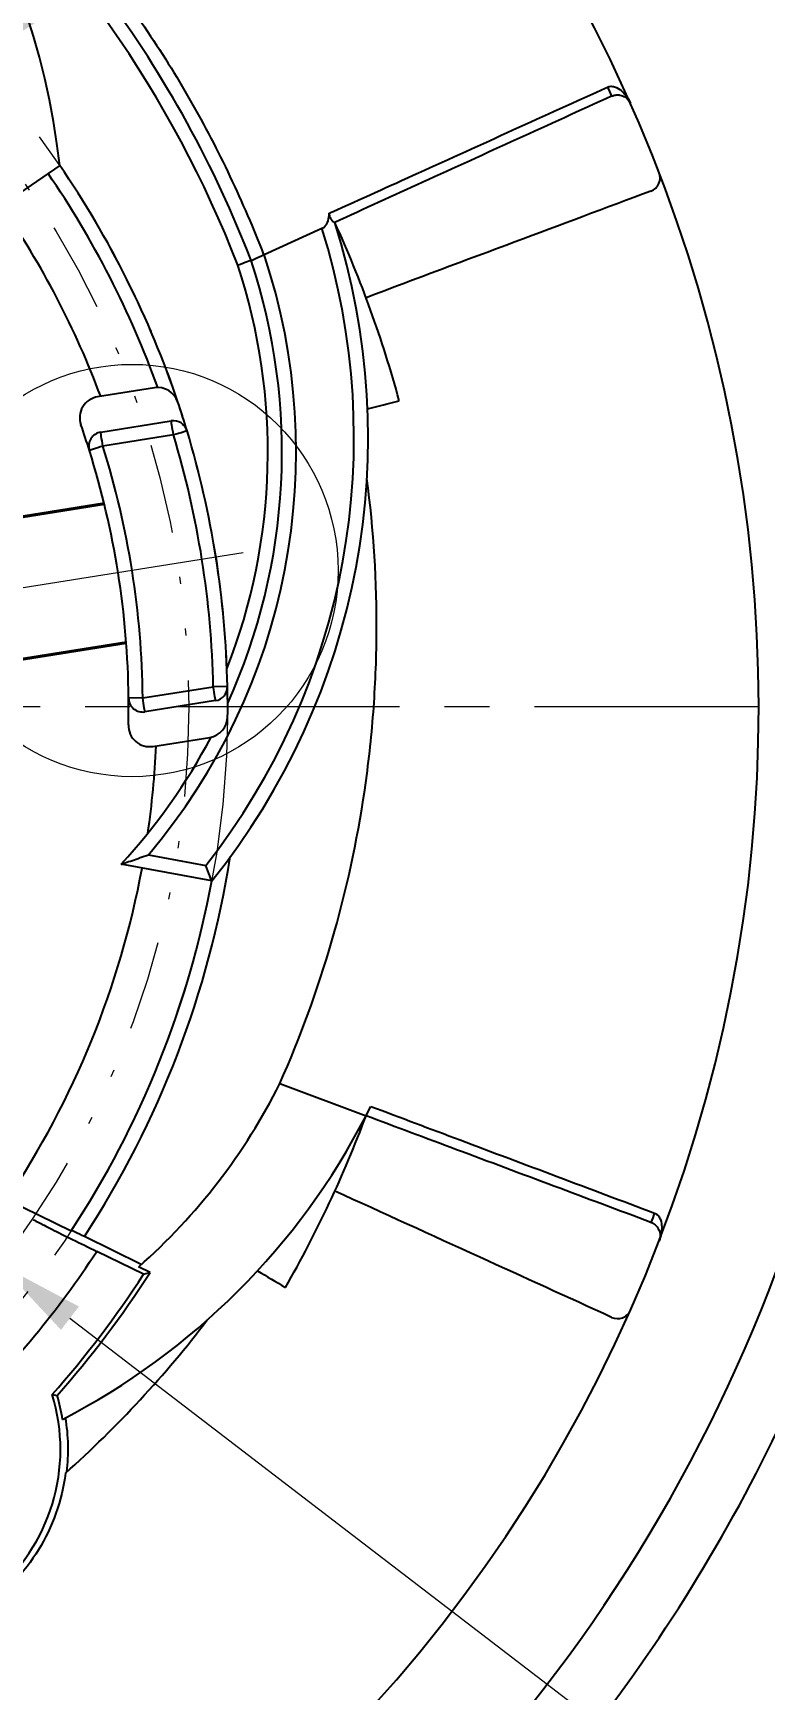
# Model space of a CAD drawing. Header units: millimetres. Extents: x 2517 to 6633, y 792 to 3241.
# Drawn here: x 3369.64 to 3379.98, y 991.24 to 1014.65 of the extents above; entities that cross this region are included whole.
import ezdxf

# ---------------------------------------------------------------- set-up
doc = ezdxf.new("R2010")
doc.units = ezdxf.units.MM
doc.linetypes.add('CENTER', pattern=[50.8, 31.75, -6.35, 6.35, -6.35])
doc.linetypes.add('DIVIDE', pattern=[31.75, 12.7, -6.35, 0, -6.35, 0, -6.35])
for name, color, linetype, lineweight in [('中心线', 1, 'CENTER', 9), ('双点划线', 5, 'DIVIDE', 9), ('实线', 7, 'Continuous', 25), ('尺寸标注', 2, 'Continuous', 9)]:
    doc.layers.add(name, color=color, linetype=linetype, lineweight=lineweight)
doc.styles.add('st', font='txt.shx')
doc.dimstyles.new('st', dxfattribs={"dimscale": 0.5, "dimtxt": 2.5, "dimasz": 2.5, "dimexe": 1.25, "dimexo": 0, "dimtad": 1, "dimtoh": 1, "dimdsep": 46, "dimtxsty": 'st', "dimcen": 0, "dimclrd": 256, "dimclre": 256, "dimclrt": 3, "dimadec": 3, "dimazin": 2, "dimtfac": 1, "dimtmove": 0, "dimatfit": 1, "dimfxl": 1, "dimlwd": -1, "dimlwe": -1, "dimarcsym": 0})

# ---------------------------------------------------------------- blocks, each defined once
blk = doc.blocks.new('*D309')
at = {"layer": 'Defpoints', "color": 0, "ltscale": 0.1, "transparency": 16777216}
for p in [(3368.84, 1014.252), (3348.937, 996.008)]:
    blk.add_point(p, dxfattribs=at)
at = {"layer": '尺寸标注', "ltscale": 0.1, "transparency": 16777216}
for p, q in [((3369.762, 1015.097), (3378.157, 1022.793)), ((3378.157, 1022.793), (3381.803, 1022.793)), ((3348.937, 996.008), (3368.84, 1014.252)), ((3348.016, 995.163), (3347.094, 994.318))]:
    blk.add_line(p, q, dxfattribs=at)
for points in [[(3369.621, 1015.25), (3369.903, 1014.943), (3368.84, 1014.252)], [(3347.875, 995.317), (3348.156, 995.01), (3348.937, 996.008)]]:
    blk.add_solid(points, dxfattribs=at)
at = {"layer": '尺寸标注', "color": 3, "ltscale": 0.1, "transparency": 16777216, "insert": (3380.136, 1023.73), "char_height": 1.25, "attachment_point": 5, "style": 'st'}
blk.add_mtext('∅27', dxfattribs=at)
blk = doc.blocks.new('*D315')
at = {"layer": 'Defpoints', "color": 0, "ltscale": 0.1, "transparency": 16777216}
for p in [(3358.889, 1005.13), (3369.565, 984.083)]:
    blk.add_point(p, dxfattribs=at)
at = {"layer": '尺寸标注', "ltscale": 0.1, "transparency": 16777216}
for p, q in [((3358.889, 1005.13), (3369.565, 984.083)), ((3370.13, 982.968), (3371.757, 979.761)), ((3371.757, 979.761), (3377.069, 979.761))]:
    blk.add_line(p, q, dxfattribs=at)
blk.add_solid([(3370.316, 983.062), (3369.944, 982.874), (3369.565, 984.083)], dxfattribs=at)
at = {"layer": '尺寸标注', "color": 3, "ltscale": 0.1, "transparency": 16777216, "insert": (3374.569, 980.699), "char_height": 1.25, "attachment_point": 5, "style": 'st'}
blk.add_mtext('R23.6', dxfattribs=at)
blk = doc.blocks.new('*D316')
at = {"layer": 'Defpoints', "color": 0, "ltscale": 0.1, "transparency": 16777216}
for p in [(3358.889, 1005.13), (3365.231, 983.334)]:
    blk.add_point(p, dxfattribs=at)
at = {"layer": '尺寸标注', "ltscale": 0.1, "transparency": 16777216}
for p, q in [((3358.889, 1005.13), (3365.231, 983.334)), ((3365.58, 982.134), (3367.349, 976.054)), ((3367.349, 976.054), (3372.661, 976.054))]:
    blk.add_line(p, q, dxfattribs=at)
blk.add_solid([(3365.78, 982.192), (3365.38, 982.075), (3365.231, 983.334)], dxfattribs=at)
at = {"layer": '尺寸标注', "color": 3, "ltscale": 0.1, "transparency": 16777216, "insert": (3370.161, 976.991), "char_height": 1.25, "attachment_point": 5, "style": 'st'}
blk.add_mtext('R22.7', dxfattribs=at)
blk = doc.blocks.new('*D414')
at = {"layer": 'Defpoints', "color": 0, "ltscale": 0.1, "transparency": 16777216}
for p in [(3348.61, 1013.007), (3369.168, 997.253)]:
    blk.add_point(p, dxfattribs=at)
at = {"layer": '尺寸标注', "ltscale": 0.1, "transparency": 16777216}
for p, q in [((3347.618, 1013.767), (3346.626, 1014.528)), ((3348.61, 1013.007), (3369.168, 997.253)), ((3370.16, 996.493), (3379.494, 989.34)), ((3379.494, 989.34), (3386.81, 989.34))]:
    blk.add_line(p, q, dxfattribs=at)
for points in [[(3347.744, 1013.933), (3347.491, 1013.602), (3348.61, 1013.007)], [(3370.286, 996.658), (3370.033, 996.327), (3369.168, 997.253)]]:
    blk.add_solid(points, dxfattribs=at)
at = {"layer": '尺寸标注', "color": 3, "ltscale": 0.1, "transparency": 16777216, "insert": (3383.308, 990.688), "char_height": 1.25, "attachment_point": 5, "style": 'st'}
blk.add_mtext('%%c26{}{\\H0.71x;\\C3;\\S+0.03^  0;}', dxfattribs=at)

msp = doc.modelspace()

# ---------------------------------------------------------------- linework, layer by layer
at = {"layer": '中心线', "ltscale": 0.1}
for p, q in [((3372.608, 1007.3029), (3341.4506, 1002.3681)), ((3384.9778, 1005.13), (3326.5746, 1005.13))]:
    msp.add_line(p, q, dxfattribs=at)
msp.add_circle((3358.8888, 1005.13), 13.5, dxfattribs=at)
at = {"layer": '双点划线', "ltscale": 0.1}
msp.add_circle((3358.8888, 1005.13), 12.95, dxfattribs=at)
at = {"layer": '实线'}
for p, q in [((3370.0145, 1012.7765), (3368.9431, 1012.0402)), ((3372.9032, 1011.5168), (3373.7198, 1011.8889)), ((3371.3528, 1009.6353), (3370.5507, 1009.5083)), ((3370.5937, 1009.0088), (3371.5913, 1009.1668)), ((3371.6226, 1008.9693), (3370.625, 1008.8113)), ((3370.6425, 1008.0041), (3368.0632, 1007.5956)), ((3370.6466, 1007.9871), (3368.0678, 1007.5786)), ((3370.9543, 1006.0427), (3368.5517, 1005.6622)), ((3368.5747, 1005.6517), (3370.9553, 1006.0287)), ((3371.1881, 1005.2556), (3372.1857, 1005.4136)), ((3372.3857, 1005.4179), (3372.1857, 1005.4136)), ((3371.1881, 1005.2556), (3370.9881, 1005.2536)), ((3372.217, 1005.2161), (3371.2194, 1005.0581)), ((3371.3329, 1004.5698), (3372.135, 1004.6968)), ((3372.1627, 1002.6698), (3370.8845, 1002.9067)), ((3371.2681, 1003.039), (3372.081, 1002.8884)), ((3373.1262, 999.8069), (3374.3438, 999.3516)), ((3369.2703, 998.1678), (3370.177, 997.7256)), ((3371.1681, 997.2519), (3370.363, 997.6446)), ((3371.2005, 997.1147), (3370.5411, 997.4363)), ((3371.2918, 997.1401), (3371.1306, 997.2187))]:
    msp.add_line(p, q, dxfattribs=at)
at = {"layer": '实线', "flags": 128}
for points in [[(3378.3706, 1012.414), (3378.3706, 1012.414)], [(3371.6226, 1008.9693), (3371.6165, 1009.0078), (3371.6106, 1009.0449), (3371.6052, 1009.079), (3371.6004, 1009.109), (3371.5966, 1009.1335), (3371.5937, 1009.1518), (3371.5919, 1009.163), (3371.5913, 1009.1668)], [(3370.625, 1008.8113), (3370.6188, 1008.8498), (3370.613, 1008.8869), (3370.6076, 1008.921), (3370.6028, 1008.951), (3370.5989, 1008.9755), (3370.596, 1008.9938), (3370.5943, 1009.005), (3370.5937, 1009.0088)], [(3371.8141, 1009.027), (3371.8104, 1009.0259), (3371.7995, 1009.0226), (3371.7818, 1009.0173), (3371.758, 1009.0101), (3371.729, 1009.0014), (3371.6958, 1008.9914), (3371.6599, 1008.9806), (3371.6226, 1008.9693)], [(3370.625, 1008.8113), (3370.5877, 1008.7996), (3370.5519, 1008.7884), (3370.5189, 1008.778), (3370.49, 1008.769), (3370.4663, 1008.7615), (3370.4486, 1008.756), (3370.4378, 1008.7526), (3370.4341, 1008.7514)], [(3372.217, 1005.2161), (3372.2164, 1005.2199), (3372.2146, 1005.2311), (3372.2117, 1005.2494), (3372.2079, 1005.2739), (3372.2031, 1005.3039), (3372.1977, 1005.338), (3372.1918, 1005.3751), (3372.1857, 1005.4136)], [(3371.2194, 1005.0581), (3371.2188, 1005.0619), (3371.217, 1005.0731), (3371.2141, 1005.0914), (3371.2102, 1005.1159), (3371.2055, 1005.1459), (3371.2001, 1005.18), (3371.1942, 1005.2171), (3371.1881, 1005.2556)], [(3371.2005, 997.1147), (3371.2322, 997.1235), (3371.2918, 997.1401)], [(3377.8151, 996.5048), (3377.8151, 996.5048)], [(3369.9088, 995.415), (3369.9332, 995.4097), (3369.979, 995.3997)]]:
    msp.add_lwpolyline(points, dxfattribs=at)
at = {"layer": '实线'}
for centre, radius, start, end in [((3358.8888, 1005.13), 21, 71.98834, 66.01166), ((3360.0722, 1011.7033), 10, 6.16078, 62.64538), ((3358.8888, 1005.13), 23.6, 22.15701, 35.84299), ((3357.8433, 1005.6928), 15.746, 21.11776, 49.10218), ((3392.6924, 1020.6404), 16.3933, 204.34106, 204.83442), ((3389.5704, 1019.198), 12.954, 204.22006, 204.84442), ((3358.8888, 1005.13), 13.3, 19.81717, 34.5), ((3358.8888, 1005.13), 13.5, 18.59407, 34.5), ((3378.3006, 1012.6013), 0.2, 290.5, 21.05093), ((3358.8888, 1005.13), 12.5, 20.53696, 34.5), ((3364.3736, 1008.9412), 10, 321.16078, 17.64538), ((3358.8888, 1005.13), 16.5, 15.19016, 24.5), ((3364.3736, 1008.9412), 9.8, 321.85641, 17.5048), ((3364.5561, 1008.7301), 8.8, 319.7059, 18.46147), ((3364.5561, 1008.7301), 8.4, 338.62042, 18.28749), ((3364.5561, 1008.7301), 8.6, 335.6115, 18.32049), ((3371.3997, 1009.339), 0.3, 18.59407, 99), ((3370.5976, 1009.2119), 0.3, 99, 199.21948), ((3358.8888, 1005.13), 13.5, 16.77819, 18.59407), ((3371.6226, 1008.9693), 0.2, 16.77819, 99), ((3358.8888, 1005.13), 12.1, 17.41497, 19.21948), ((3370.625, 1008.8113), 0.2, 99, 197.41497), ((3358.8888, 1005.13), 13.3, 1.22181, 16.77819), ((3358.8888, 1005.13), 13.5, 1.22181, 16.77819), ((3358.8888, 1005.13), 12.1, 0.58503, 17.41497), ((3358.8888, 1005.13), 12.3, 0.58503, 17.41497), ((3372.1857, 1005.4136), 0.2, 279, 1.22181), ((3358.8888, 1005.13), 13.5, 359.40593, 1.22181), ((3358.8888, 1005.13), 12.1, 358.78052, 0.58503), ((3371.1881, 1005.2556), 0.2, 180.58503, 279), ((3372.088, 1004.9932), 0.3, 279, 359.40593), ((3364.5561, 1008.7301), 8.6, 317.37989, 332.05845), ((3371.2859, 1004.8661), 0.3, 178.78052, 279), ((3358.8888, 1005.13), 12.5, 351.78509, 357.46304), ((3358.8888, 1005.13), 12.5, 326.15283, 349.5), ((3358.8888, 1005.13), 13.7, 326.88073, 351.09056), ((3358.8888, 1005.13), 13.5, 326.73737, 349.5), ((3365.4418, 1003.6683), 8.6, 311.41393, 333.32049), ((3365.4621, 1003.9466), 10, 297.33977, 332.64538), ((3358.8888, 1005.13), 16.5, 330.19016, 339.5), ((3393.5238, 992.2822), 16.1423, 159.33696, 159.838), ((3390.4703, 993.4053), 12.8885, 159.21868, 159.8462), ((3358.8888, 1005.13), 22.7, 317.03269, 340.96731), ((3358.8888, 1005.13), 23.6, 315.87237, 342.12763), ((3358.8888, 1005.13), 13.9631, 314.39068, 326.56438), ((3358.8888, 1005.13), 14.6909, 318.60122, 326.93467), ((3358.8888, 1005.13), 14.7537, 318.73692, 327.21071), ((3377.898, 996.6868), 0.2, 245.5, 336.05093), ((3367.3846, 994.6385), 2.6409, 240.90239, 17.09761), ((3367.3846, 994.6385), 2.7037, 9.04435, 16.35), ((3367.3846, 994.6385), 2.75, 353.35713, 9.36528)]:
    msp.add_arc(centre, radius, start, end, dxfattribs=at)
for points, knots in [([(3366.8701, 1019.0725), (3367.5511, 1018.6131), (3368.1965, 1018.1022), (3369.1029, 1017.2641), (3369.3947, 1016.9729), (3369.9565, 1016.3673), (3370.2271, 1016.0522), (3370.9992, 1015.0795), (3371.4581, 1014.399), (3372.0616, 1013.3415), (3372.2486, 1012.9829), (3372.5077, 1012.4374), (3372.5906, 1012.2542), (3372.749, 1011.8857), (3372.8253, 1011.6987), (3372.8967, 1011.5138)], [0, 0, 0, 0, 0.25, 0.25, 0.375, 0.375, 0.5, 0.5, 0.75, 0.75, 0.875, 0.875, 0.9375, 0.9375, 1, 1, 1, 1]), ([(3372.7202, 1011.4334), (3372.2077, 1012.7615), (3371.5108, 1014.0373), (3370.4151, 1015.5092), (3370.1841, 1015.798), (3369.7041, 1016.3574), (3369.4548, 1016.6282), (3368.6806, 1017.4133), (3368.1292, 1017.9), (3367.5463, 1018.3469)], [0, 0, 0, 0, 0.5, 0.5, 0.625, 0.625, 0.75, 0.75, 1, 1, 1, 1]), ([(3373.8245, 1012.1007), (3373.8352, 1012.1055), (3373.8459, 1012.1103), (3373.8565, 1012.1152), (3374.266, 1012.3007), (3374.6755, 1012.4863), (3375.0849, 1012.6719), (3375.9755, 1013.0756), (3376.8659, 1013.4795), (3377.7563, 1013.8836)], [-0.0000351814, -0.0000351814, -0.0000351814, -0.0000351814, 0, 0, 0, 0.0013486886, 0.0013486886, 0.0013486886, 0.0042820691, 0.0042820691, 0.0042820691, 0.0042820691]), ([(3377.7567, 1013.8838), (3377.7793, 1013.8939), (3377.8037, 1013.8958), (3377.8458, 1013.8911), (3377.8647, 1013.8849), (3377.9161, 1013.8619), (3377.9442, 1013.8404), (3378.0182, 1013.77), (3378.0541, 1013.7145), (3378.0808, 1013.6544)], [0, 0, 0, 0, 0.125, 0.125, 0.25, 0.25, 0.5, 0.5, 1, 1, 1, 1]), ([(3377.8151, 1013.7552), (3376.9254, 1013.3498), (3376.0356, 1012.9443), (3375.1459, 1012.5388), (3374.7317, 1012.35), (3374.3174, 1012.1612), (3373.9031, 1011.9725), (3373.9026, 1011.9722), (3373.9021, 1011.972), (3373.9016, 1011.9717)], [0, 0, 0, 0, 0.0029332693, 0.0029332693, 0.0029332693, 0.0042990612, 0.0042990612, 0.0042990612, 0.00430078, 0.00430078, 0.00430078, 0.00430078]), ([(3377.8153, 1013.7553), (3377.8379, 1013.7656), (3377.8608, 1013.7707), (3377.8991, 1013.7742), (3377.9158, 1013.773), (3377.9598, 1013.7658), (3377.9825, 1013.7559), (3378.0403, 1013.7209), (3378.0651, 1013.6898), (3378.0808, 1013.6544)], [0, 0, 0, 0, 0.125, 0.125, 0.25, 0.25, 0.5, 0.5, 1, 1, 1, 1]), ([(3378.3706, 1012.414), (3377.7309, 1012.1748), (3377.0912, 1011.9356), (3376.4515, 1011.6964), (3375.7489, 1011.4338), (3375.0464, 1011.1711), (3374.3438, 1010.9084)], [0.0002009624, 0.0002009624, 0.0002009624, 0.0002009624, 0.0022498948, 0.0022498948, 0.0022498948, 0.0045000334, 0.0045000334, 0.0045000334, 0.0045000334]), ([(3373.7461, 1011.9009), (3373.7775, 1011.9255), (3373.7954, 1011.9601), (3373.8185, 1012.0296), (3373.8234, 1012.0652), (3373.8245, 1012.1007)], [0, 0, 0, 0, 0.5, 0.5, 1, 1, 1, 1]), ([(3373.8245, 1012.1007), (3373.8242, 1012.0913), (3373.8246, 1012.0812), (3373.8262, 1012.071), (3373.8277, 1012.0608), (3373.8306, 1012.0502), (3373.8347, 1012.0405), (3373.8382, 1012.032), (3373.8427, 1012.024), (3373.8475, 1012.0169), (3373.8524, 1012.0099), (3373.8577, 1012.0036), (3373.8629, 1011.9982), (3373.8691, 1011.9919), (3373.8752, 1011.9866), (3373.8806, 1011.9825), (3373.8866, 1011.9778), (3373.8919, 1011.9746), (3373.8957, 1011.9729), (3373.8985, 1011.9717), (3373.9005, 1011.9713), (3373.9016, 1011.9717)], [0, 0, 0, 0, 0.00003153546, 0.00003153546, 0.00003153546, 0.0000634522, 0.0000634522, 0.0000634522, 0.00009101082, 0.00009101082, 0.00009101082, 0.00011843127, 0.00011843127, 0.00011843127, 0.00015077474, 0.00015077474, 0.00015077474, 0.00018730735, 0.00018730735, 0.00018730735, 0.00021398778, 0.00021398778, 0.00021398778, 0.00021398778]), ([(3372.7202, 1011.4334), (3372.7202, 1011.4334), (3372.7401, 1011.4425), (3372.8077, 1011.4732), (3372.855, 1011.4948), (3372.9032, 1011.5168)], [0, 0, 0, 0, 0.5, 0.5, 1, 1, 1, 1]), ([(3372.7202, 1011.4334), (3372.7202, 1011.4334), (3372.6998, 1011.426), (3372.6303, 1011.4012), (3372.5809, 1011.3835), (3372.5318, 1011.3659)], [0, 0, 0, 0, 0.5, 0.5, 1, 1, 1, 1]), ([(3373.1262, 999.8069), (3373.7024, 1001.1072), (3374.1117, 1002.5013), (3374.3779, 1004.316), (3374.4189, 1004.6835), (3374.4752, 1005.419), (3374.4905, 1005.7871), (3374.4983, 1006.8905), (3374.4525, 1007.6251), (3374.3563, 1008.3539)], [0, 0, 0, 0, 0.5, 0.5, 0.625, 0.625, 0.75, 0.75, 1, 1, 1, 1]), ([(3370.8845, 1002.9067), (3370.8845, 1002.9067), (3370.9104, 1002.9154), (3370.9706, 1002.9357), (3371.0059, 1002.9476), (3371.1145, 1002.9849), (3371.1911, 1003.0116), (3371.2681, 1003.039)], [0, 0, 0, 0, 0.25, 0.25, 0.5, 0.5, 1, 1, 1, 1]), ([(3372.1627, 1002.6698), (3372.1627, 1002.6698), (3372.1522, 1002.6982), (3372.1211, 1002.7816), (3372.1009, 1002.8355), (3372.081, 1002.8884)], [0, 0, 0, 0, 0.5, 0.5, 1, 1, 1, 1]), ([(3378.3706, 997.846), (3377.4548, 998.1885), (3376.539, 998.5309), (3375.6231, 998.8733), (3375.1967, 999.0327), (3374.7703, 999.1922), (3374.3438, 999.3516)], [0, 0, 0, 0, 0.0029332693, 0.0029332693, 0.0029332693, 0.0042990612, 0.0042990612, 0.0042990612, 0.0042990612]), ([(3374.4118, 999.4855), (3374.8326, 999.3271), (3375.2533, 999.1688), (3375.6741, 999.0105), (3376.5893, 998.6663), (3377.5046, 998.3222), (3378.4199, 997.9783)], [0, 0, 0, 0, 0.0013486886, 0.0013486886, 0.0013486886, 0.0042820691, 0.0042820691, 0.0042820691, 0.0042820691]), ([(3377.8151, 996.5048), (3377.1936, 996.788), (3376.5721, 997.0712), (3375.9506, 997.3545), (3375.2681, 997.6655), (3374.5856, 997.9765), (3373.9031, 998.2876)], [0.0002009624, 0.0002009624, 0.0002009624, 0.0002009624, 0.0022498948, 0.0022498948, 0.0022498948, 0.0045000334, 0.0045000334, 0.0045000334, 0.0045000334]), ([(3378.4203, 997.9782), (3378.4434, 997.9693), (3378.462, 997.9535), (3378.4884, 997.9204), (3378.4974, 997.9026), (3378.5175, 997.85), (3378.5222, 997.8149), (3378.5247, 997.7128), (3378.5109, 997.6482), (3378.4872, 997.5869)], [0, 0, 0, 0, 0.125, 0.125, 0.25, 0.25, 0.5, 0.5, 1, 1, 1, 1]), ([(3369.639, 997.8859), (3369.6394, 997.8845), (3369.6633, 997.8715), (3369.7546, 997.8247), (3369.822, 997.7907), (3370.0717, 997.6663), (3370.3041, 997.5519), (3370.5411, 997.4363)], [0, 0, 0, 0, 0.25, 0.25, 0.5, 0.5, 1, 1, 1, 1]), ([(3370.363, 997.6446), (3370.3153, 997.6678), (3370.2686, 997.6904), (3370.2012, 997.7225), (3370.1811, 997.7318), (3370.1808, 997.7315)], [0, 0, 0, 0, 0.5, 0.5, 1, 1, 1, 1]), ([(3378.3709, 997.8459), (3378.3941, 997.8372), (3378.4139, 997.8246), (3378.4435, 997.8), (3378.4544, 997.7874), (3378.4804, 997.7511), (3378.4895, 997.7281), (3378.5056, 997.6625), (3378.5012, 997.623), (3378.4872, 997.5869)], [0, 0, 0, 0, 0.125, 0.125, 0.25, 0.25, 0.5, 0.5, 1, 1, 1, 1]), ([(3370.0956, 994.302), (3370.0708, 994.1081), (3370.0258, 993.9201), (3369.8968, 993.5558), (3369.8133, 993.3818), (3369.6148, 993.0589), (3369.4985, 992.9076), (3369.2368, 992.6324), (3369.0937, 992.5104), (3368.7845, 992.2974), (3368.6164, 992.2056), (3368.2678, 992.0603), (3368.0873, 992.0061), (3367.7144, 991.9356), (3367.5204, 991.9196), (3367.1367, 991.9291), (3366.9454, 991.9538), (3366.7546, 992.0001)], [0, 0, 0, 0, 0.125, 0.125, 0.25, 0.25, 0.375, 0.375, 0.5, 0.5, 0.625, 0.625, 0.75, 0.75, 0.875, 0.875, 1, 1, 1, 1])]:
    msp.add_open_spline(points, degree=3, knots=knots, dxfattribs=at)
for points in [[(3377.7563, 1013.8836), (3377.7565, 1013.8837), (3377.7566, 1013.8837), (3377.7567, 1013.8838)], [(3377.8153, 1013.7553), (3377.8152, 1013.7553), (3377.8152, 1013.7553), (3377.8151, 1013.7552)], [(3373.7198, 1011.8889), (3373.7286, 1011.8929), (3373.7374, 1011.8969), (3373.7461, 1011.9009)], [(3374.3657, 1009.3387), (3374.5145, 1009.377), (3374.6634, 1009.4152), (3374.8123, 1009.4534)], [(3374.3438, 999.3516), (3374.3668, 999.396), (3374.3895, 999.4406), (3374.4118, 999.4855)], [(3378.4199, 997.9783), (3378.42, 997.9783), (3378.4201, 997.9782), (3378.4203, 997.9782)], [(3378.3709, 997.8459), (3378.3708, 997.846), (3378.3707, 997.846), (3378.3706, 997.846)], [(3372.8086, 997.1621), (3372.9409, 997.084), (3373.0732, 997.0058), (3373.2055, 996.9275)], [(3370.0956, 994.302), (3370.8324, 994.9625), (3371.5049, 995.689), (3372.1056, 996.4724)]]:
    msp.add_open_spline(points, degree=3, dxfattribs=at)
at = {"layer": '尺寸标注', "ltscale": 0.1}
msp.add_circle((3371.0373, 1007.0542), 2.9124, dxfattribs=at)

# ---------------------------------------------------------------- dimensions: what is measured, and where the dimension line sits
dim = msp.add_diameter_dim_2p(p1=(3348.9371, 996.0078), p2=(3368.8404, 1014.2522), dimstyle='st', dxfattribs=at)
dim.commit()
dim.dimension.update_dxf_attribs({"geometry": '*D309', "text_midpoint": (3380.1364, 1022.7926), "dimtype": 163})
dim = msp.add_diameter_dim_2p(p1=(3348.6099, 1013.0071), p2=(3369.1676, 997.253), text='%%c26{}{\\H0.71x;\\C3;\\S+0.03^  0;}', dimstyle='st', override={"dimtp": 0.03, "dimtm": 0, "dimtdec": 2, "dimtzin": 8}, dxfattribs=at)
dim.commit()
dim.dimension.update_dxf_attribs({"geometry": '*D414', "text_midpoint": (3383.3082, 989.3398), "dimtype": 163})
for mpoint, picture, middle in [((3369.5645, 984.0827), '*D315', (3374.5691, 979.7611)), ((3365.2306, 983.3339), '*D316', (3370.1614, 976.0536))]:
    dim = msp.add_radius_dim(center=(3358.8888, 1005.13), mpoint=mpoint, dimstyle='st', override={"dimtol": 0, "dimlim": 0, "dimtp": 0, "dimtm": 0, "dimtfac": 1, "dimtdec": 1, "dimtolj": 0, "dimtzin": 8}, dxfattribs=at)
    dim.commit()
    dim.dimension.update_dxf_attribs({"geometry": picture, "text_midpoint": middle, "dimtype": 164})

doc.saveas('drawing.dxf')
